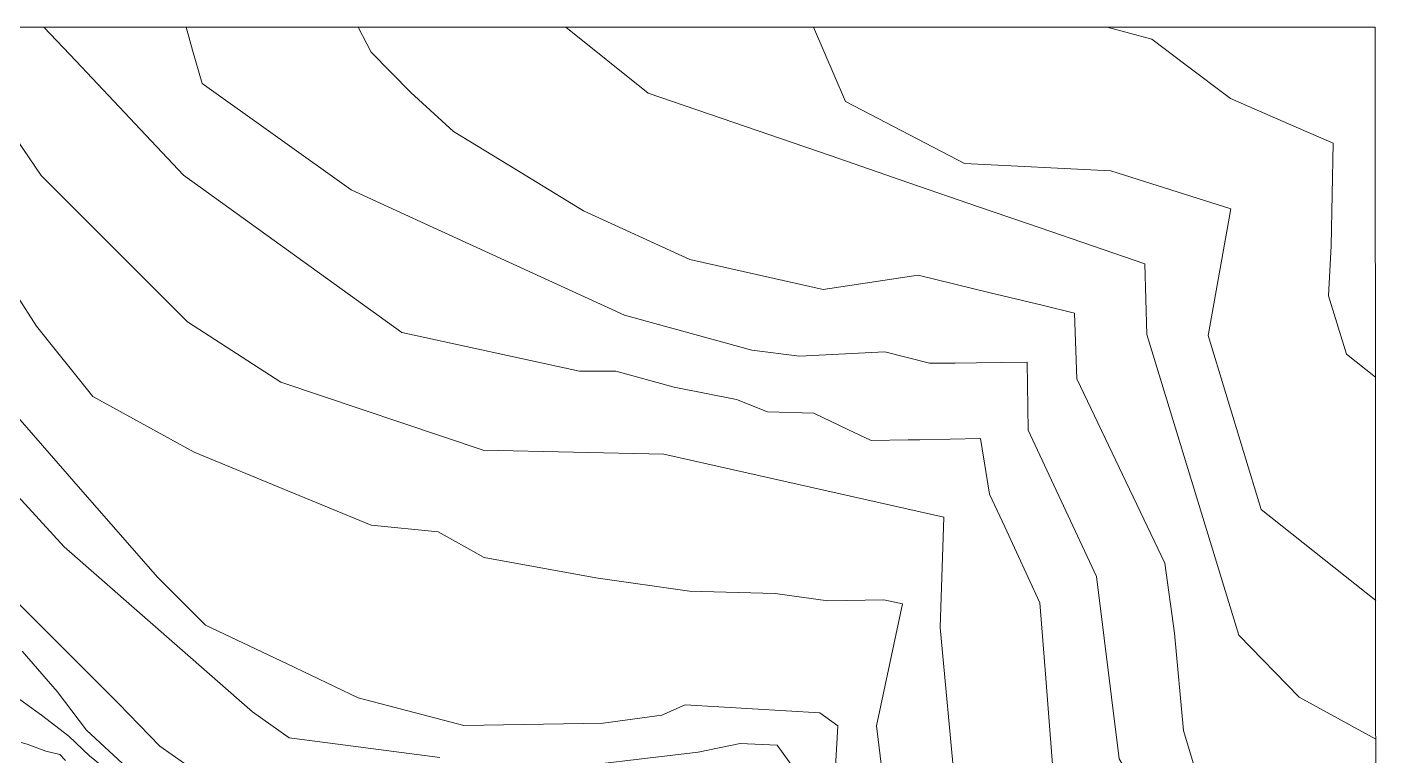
# Model space of a CAD drawing. Header units: metres. Extents: x 47 to 1988, y 46 to 663.
# Drawn here: x 567.4 to 788.3, y 544.3 to 663.4 of the extents above; entities that cross this region are included whole.
import ezdxf

# ---------------------------------------------------------------- set-up
doc = ezdxf.new("R2010")
doc.units = ezdxf.units.M
doc.layers.add('01_Fina', color=7, linetype='Continuous')

msp = doc.modelspace()

# ---------------------------------------------------------------- linework, layer by layer
at = {"layer": '01_Fina', "lineweight": 9}
for points in [[(49.18, 45.57), (788.27, 45.57), (787.83, 663.43), (48.74, 663.43), (49.18, 45.57)], [(787.97, 469.01), (772.97, 467.75), (750.08, 483), (719.12, 539.02), (716.7, 565.28), (717.32, 583.32), (671.51, 593.63), (641.95, 594.26), (608.88, 605.38), (593.62, 615.23), (569.7, 639.14), (557.33, 657.28), (551.29, 663.43)], [(735.51, 537.18), (733.96, 556.99), (733, 569.32), (727.25, 581.7), (724.75, 587.09), (723.31, 596.16), (713.36, 595.97), (711.47, 595.94), (705.39, 595.82), (701.6, 597.63), (696.05, 600.29), (688.48, 600.53), (683.41, 602.56), (673.23, 604.56), (663.65, 607.18), (657.72, 607.18), (628.7, 613.49), (593, 639.22), (575.42, 657.83), (570.13, 663.43)], [(787.95, 496.85), (781.23, 500.12), (764.02, 508.49), (758.04, 521.62), (754.2, 530.05), (745.96, 543.8), (742.28, 573.61), (733.75, 591.79), (731.06, 597.53), (730.93, 608.64), (722.66, 608.54), (719.12, 608.5), (714.97, 608.46), (707.65, 610.32), (693.7, 609.61), (685.89, 610.59), (665.11, 616.32), (632.5, 631.26), (620.37, 636.82), (596.03, 654.22), (594.48, 659.66), (593.41, 663.43)], [(787.94, 515.71), (786.22, 516.1), (778.51, 520.01), (769.21, 527.84), (759.55, 538.23), (756.48, 548.43), (755.01, 564.32), (753.42, 575.81), (739.02, 605.91), (738.64, 616.65), (733.35, 617.94), (724.86, 619.99), (713.07, 622.85), (697.55, 620.54), (675.77, 625.43), (658.4, 633.38), (646.17, 640.84), (637.1, 646.37), (630.14, 652.7), (623.66, 659.3), (621.56, 663.43)], [(787.92, 547.01), (775.37, 553.88), (765.54, 564.03), (750.49, 613.18), (750.15, 624.73), (733.04, 630.6), (722.98, 634.06), (711.57, 637.98), (698.69, 642.4), (668.97, 652.61), (655.51, 663.43)], [(787.9, 569.67), (769.15, 584.54), (760.5, 613), (764.24, 633.72), (744.58, 639.94), (720.69, 641.13), (706.56, 648.49), (701.24, 651.26), (696.01, 663.43)], [(787.87, 606.18), (783.13, 609.97), (780.21, 619.47), (780.6, 627.68), (780.94, 644.45), (774.53, 647.24), (764.16, 651.74), (756.92, 657.22), (751.3, 661.46), (744, 663.43)], [(707.15, 542.07), (706.31, 549.22), (710.54, 569.12), (707.47, 569.77), (698.32, 569.65), (689.71, 570.84), (675.69, 571.22), (660.4, 573.37), (642.13, 576.71), (634.6, 580.89), (623.68, 582), (610.06, 587.61), (594.7, 593.94), (578.17, 603.01), (568.94, 614.53), (559.27, 629.57)], [(699.27, 536.71), (699.96, 549.2), (697.02, 551.3), (675, 552.6), (671.21, 550.96), (661.59, 549.65), (638.81, 549.24), (621.56, 553.77), (609.91, 559.31), (596.6, 565.63), (588.78, 573.43), (576.55, 587.43), (557.8, 608.89)], [(634.87, 544), (610.26, 547.24), (604.27, 551.46), (573.46, 578.44), (559.41, 593.76)], [(595.16, 541.63), (589.12, 545.87), (582.37, 552.83), (568.79, 566.39), (563.91, 571.25)], [(584.46, 541.7), (577.11, 548.49), (572.3, 554.79), (566.6, 561.4)], [(582.56, 540.28), (577.64, 544.28), (574.26, 547.53), (569.79, 550.91), (564.65, 554.63)], [(573.71, 543.5), (572.74, 544.48), (570.49, 545.05), (567.4, 546.21), (566.42, 546.47)], [(692.97, 541.96), (690.07, 546.05), (684.01, 546.28), (677.13, 544.88), (651.37, 541.83)]]:
    msp.add_lwpolyline(points, dxfattribs=at)

doc.saveas('drawing.dxf')
